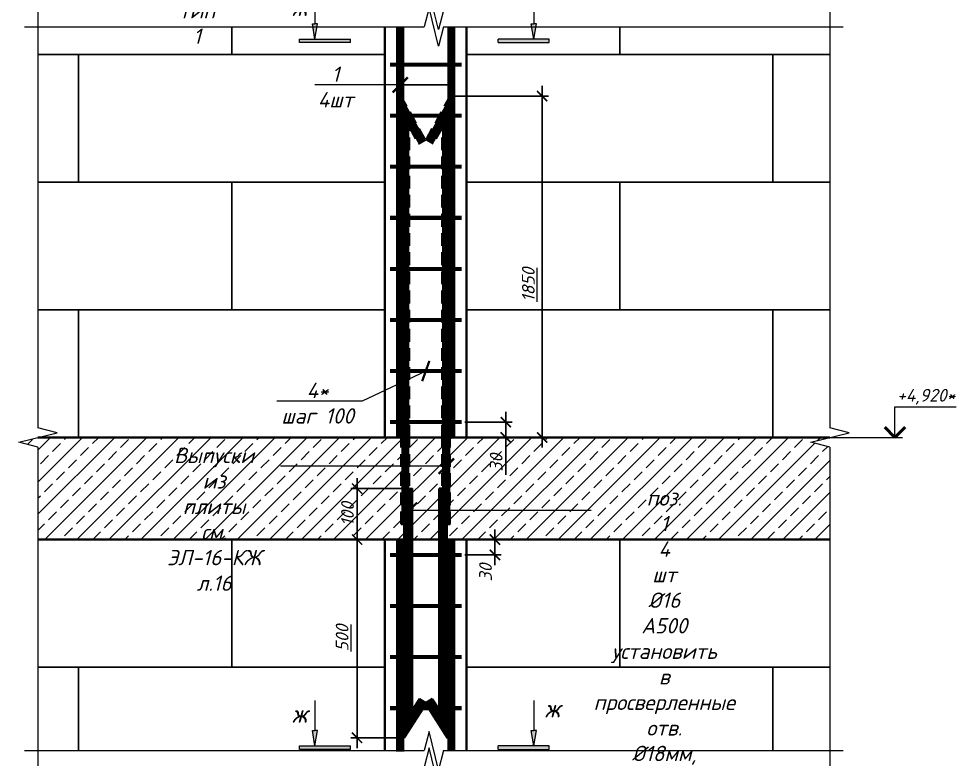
# Model space of a CAD drawing. Header units: millimetres. Extents: x -1807136 to 121189, y 23614 to 410608.
# Drawn here: x 20333 to 22169, y 33532 to 34982 of the extents above; entities that cross this region are included whole.
import ezdxf
from ezdxf import colors
from ezdxf.entities.mleader import LeaderData, LeaderLine
from ezdxf.enums import TextEntityAlignment as Align
from ezdxf.math import Vec2, Vec3

# ---------------------------------------------------------------- set-up
doc = ezdxf.new("R2010")
doc.units = ezdxf.units.MM
doc.header["$PDMODE"] = 3
doc.linetypes.add('DASHED2', pattern=[0.375, 0.25, -0.125])
doc.layers.get('0').update_dxf_attribs({"lineweight": 5})
doc.layers.get('Defpoints').update_dxf_attribs({"lineweight": 0})
for name, color, linetype, lineweight in [('#Dimensions', 7, 'Continuous', 9), ('#Арматура', 152, 'Continuous', 30), ('#Бетон разрез', 22, 'Continuous', 40), ('#Выноски', 7, 'Continuous', 15), ('#Газобетон вид', 150, 'Continuous', 18), ('#разм', 7, 'Continuous', 9), ('A-okno', 7, 'Continuous', 0), ('k_ Размеры', 7, 'Continuous', 15)]:
    doc.layers.add(name, color=color, linetype=linetype, lineweight=lineweight)
doc.layers.add('#Hatch', color=7, linetype='Continuous', lineweight=5, true_color=0x525252)
doc.layers.add('#Арматура вид_2', color=7, linetype='Continuous', lineweight=35, true_color=0x616161)
doc.styles.add('STEP PR', font='isocpeui.ttf')
doc.dimstyles.new('SPDS', dxfattribs={"dimscale": 10, "dimtxt": 2.5, "dimasz": 2, "dimexe": 1.25, "dimexo": 0.625, "dimtad": 1, "dimdec": 0, "dimrnd": 0.001, "dimtxsty": 'STEP PR', "dimblk": 'ARCHTICK', "dimcen": 2.5, "dimdle": 2, "dimclrd": 256, "dimclre": 256, "dimclrt": 7, "dimadec": 0, "dimazin": 2, "dimtfac": 0.75, "dimtdec": 0, "dimtmove": 1, "dimatfit": 3, "dimfxl": 1, "dimtolj": 1, "dimarcsym": 1})

# ---------------------------------------------------------------- blocks, each defined once
blk = doc.blocks.new('_ArchTick')
at = {"color": 0, "linetype": 'ByBlock', "const_width": 0.15}
blk.add_lwpolyline([(-0.5, -0.5), (0.5, 0.5)], dxfattribs=at)
blk = doc.blocks.new('*D323')
at = {"layer": '#Dimensions', "lineweight": -2, "transparency": 16777216}
for p, q in [((21358, 34850.1), (21358, 34141.8)), ((21184.4, 34830.1), (21370.5, 34830.1)), ((21216.4, 34161.8), (21370.5, 34161.8))]:
    blk.add_line(p, q, dxfattribs=at)
at = {"layer": 'Defpoints', "color": 0, "lineweight": 40, "transparency": 16777216}
for p in [(21178.1, 34830.1), (21210.1, 34161.8), (21358, 34161.8)]:
    blk.add_point(p, dxfattribs=at)
at = {"layer": '#Dimensions', "lineweight": -2, "transparency": 16777216, "xscale": 20, "yscale": 20, "zscale": 20}
for p, rotation in [((21358, 34830.1), 90), ((21358, 34161.8), 270)]:
    blk.add_blockref('_ArchTick', p, dxfattribs=dict(at, rotation=rotation))
at = {"layer": '#Dimensions', "transparency": 16777216, "insert": (21331, 34460.8), "char_height": 25, "attachment_point": 5, "rotation": 90, "style": 'STEP PR'}
blk.add_mtext('\\A1;\\L1850', dxfattribs=at)
blk = doc.blocks.new('*U402')
at = {"color": 0, "linetype": 'ByBlock', "lineweight": -2}
for p, q in [((55.213, 0), (55.525, 1.25)), ((55.525, 1.25), (56.15, -1.25)), ((55.213, 0), (0, 0)), ((56.15, -1.25), (56.463, 0)), ((111.676, 0), (56.463, 0))]:
    blk.add_line(p, q, dxfattribs=at)
blk = doc.blocks.new('*U385')
at = {"color": 0, "linetype": 'ByBlock', "lineweight": -2}
for p, q in [((55.213, 0), (55.525, 1.25)), ((55.525, 1.25), (56.15, -1.25)), ((55.213, 0), (0, 0)), ((56.15, -1.25), (56.463, 0)), ((111.676, 0), (56.463, 0))]:
    blk.add_line(p, q, dxfattribs=at)
blk = doc.blocks.new('*U107')
at = {"color": 0, "linetype": 'ByBlock', "lineweight": -2}
for p, q in [((26.107, 0), (26.419, 1.25)), ((26.419, 1.25), (27.044, -1.25)), ((26.107, 0), (0, 0)), ((27.044, -1.25), (27.357, 0)), ((53.463, 0), (27.357, 0))]:
    blk.add_line(p, q, dxfattribs=at)
blk = doc.blocks.new('*D400')
at = {"layer": 'Defpoints', "color": 0, "transparency": 16777216}
for p in [(21088.1, 33961.8), (20995.5, 33573.7), (21088.1, 33573.7)]:
    blk.add_point(p, dxfattribs=at)
at = {"layer": 'k_ Размеры', "lineweight": -2, "transparency": 16777216}
for p, q in [((20995.5, 33981.8), (20995.5, 33553.7)), ((21081.9, 33961.8), (20983, 33961.8)), ((21081.9, 33573.7), (20983, 33573.7))]:
    blk.add_line(p, q, dxfattribs=at)
at = {"layer": 'k_ Размеры', "lineweight": -2, "transparency": 16777216, "xscale": 20, "yscale": 20, "zscale": 20}
for p, rotation in [((20995.5, 33961.8), 90), ((20995.5, 33573.7), 270)]:
    blk.add_blockref('_ArchTick', p, dxfattribs=dict(at, rotation=rotation))
at = {"layer": 'k_ Размеры', "color": 7, "transparency": 16777216, "insert": (20966.2, 33769), "char_height": 25, "attachment_point": 5, "rotation": 90, "style": 'STEP PR'}
blk.add_mtext('\\A1;\\L500', dxfattribs=at)
blk = doc.blocks.new('*D401')
at = {"layer": 'Defpoints', "color": 0, "transparency": 16777216}
for p in [(20995.5, 34061.8), (21104.1, 34061.8), (21088.1, 33961.8)]:
    blk.add_point(p, dxfattribs=at)
at = {"layer": 'k_ Размеры', "lineweight": -2, "transparency": 16777216}
for p, q in [((20995.5, 33941.8), (20995.5, 34081.8)), ((21097.9, 34061.8), (20983, 34061.8)), ((21081.9, 33961.8), (20983, 33961.8))]:
    blk.add_line(p, q, dxfattribs=at)
at = {"layer": 'k_ Размеры', "lineweight": -2, "transparency": 16777216, "xscale": 20, "yscale": 20, "zscale": 20}
for p, rotation in [((20995.5, 34061.8), 90), ((20995.5, 33961.8), 270)]:
    blk.add_blockref('_ArchTick', p, dxfattribs=dict(at, rotation=rotation))
at = {"layer": 'k_ Размеры', "color": 7, "transparency": 16777216, "insert": (20976.7, 34011.8), "char_height": 25, "attachment_point": 5, "rotation": 90, "style": 'STEP PR'}
blk.add_mtext('\\A1;100', dxfattribs=at)
blk = doc.blocks.new('*D403')
at = {"layer": 'Defpoints', "color": 0, "transparency": 16777216}
for p in [(21200.1, 34191.8), (21200.1, 34161.8), (21286.8, 34161.8)]:
    blk.add_point(p, dxfattribs=at)
at = {"layer": 'k_ Размеры', "lineweight": -2, "transparency": 16777216}
for p, q in [((21286.8, 34211.8), (21286.8, 34141.8)), ((21206.4, 34191.8), (21299.3, 34191.8)), ((21206.4, 34161.8), (21299.3, 34161.8)), ((21286.8, 34088.6), (21286.8, 34161.8))]:
    blk.add_line(p, q, dxfattribs=at)
at = {"layer": 'k_ Размеры', "lineweight": -2, "transparency": 16777216, "xscale": 20, "yscale": 20, "zscale": 20}
for p, rotation in [((21286.8, 34191.8), 90), ((21286.8, 34161.8), 270)]:
    blk.add_blockref('_ArchTick', p, dxfattribs=dict(at, rotation=rotation))
at = {"layer": 'k_ Размеры', "color": 7, "transparency": 16777216, "insert": (21268, 34112.3), "char_height": 25, "attachment_point": 5, "rotation": 90, "style": 'STEP PR'}
blk.add_mtext('\\A1;30', dxfattribs=at)
blk = doc.blocks.new('*D405')
at = {"layer": 'Defpoints', "color": 0, "transparency": 16777216}
for p in [(21200.1, 33961.8), (21265.5, 33961.8), (21200.1, 33931.8)]:
    blk.add_point(p, dxfattribs=at)
at = {"layer": 'k_ Размеры', "lineweight": -2, "transparency": 16777216}
for p, q in [((21265.5, 33911.8), (21265.5, 33981.8)), ((21206.4, 33961.8), (21278, 33961.8)), ((21206.4, 33931.8), (21278, 33931.8))]:
    blk.add_line(p, q, dxfattribs=at)
at = {"layer": 'k_ Размеры', "lineweight": -2, "transparency": 16777216, "xscale": 20, "yscale": 20, "zscale": 20}
for p, rotation in [((21265.5, 33961.8), 90), ((21265.5, 33931.8), 270)]:
    blk.add_blockref('_ArchTick', p, dxfattribs=dict(at, rotation=rotation))
at = {"layer": 'k_ Размеры', "color": 7, "transparency": 16777216, "insert": (21247.2, 33897.3), "char_height": 25, "attachment_point": 5, "rotation": 90, "style": 'STEP PR'}
blk.add_mtext('\\A1;30', dxfattribs=at)
blk = doc.blocks.new('*U96')
at = {"layer": '#разм', "ltscale": 100, "elevation": 0}
for points in [[(4577173, -920400), (4578375, -920400)], [(4577173, -921000), (4577173, -920400)], [(4575899, -921000), (4577323, -921000)]]:
    blk.add_lwpolyline(points, dxfattribs=at)
at = {"layer": 'A-okno', "color": 0, "lineweight": 50, "ltscale": 100, "elevation": 0}
for points in [[(4577173, -921000), (4576973, -920800)], [(4577173, -921000), (4577373, -920800)]]:
    blk.add_lwpolyline(points, dxfattribs=at)
at = {"layer": '#разм', "style": 'STEP PR'}
for tag, p in [('ОТМЕТКА', (4577216, -920299)), ('ПРИМЕЧАНИЕ', (4577314, -920711))]:
    blk.add_attdef(tag, p, '', height=250, dxfattribs=at)
blk = doc.blocks.new('*U481')
at = {"ltscale": 100}
h = blk.add_hatch(color=256, dxfattribs=at)
h.dxf.hatch_style = 1
h.paths.add_polyline_path([(1415, 1070), (1365, 1070), (1315, 1070), (1365, 770)])
h = blk.add_hatch(color=256, dxfattribs=at)
h.dxf.hatch_style = 1
h.paths.add_polyline_path([(1665, 700), (1665, 770), (665, 770), (665, 700)])
at = {"linetype": 'Continuous', "ltscale": 100}
for p, q in [((1365, 770), (1315, 1070)), ((1315, 1070), (1365, 1070)), ((1415, 1070), (1365, 1070)), ((1365, 770), (1415, 1070)), ((1665, 770), (665, 770)), ((1665, 700), (1665, 770)), ((665, 700), (1665, 700))]:
    blk.add_line(p, q, dxfattribs=at)
at = {"linetype": 'Continuous', "ltscale": 100, "extrusion": (1, -1e-16, 0), "elevation": 1365}
blk.add_lwpolyline([(1660, 0), (1070, 0)], dxfattribs=at)
at = {"linetype": 'Continuous', "ltscale": 100}
blk.add_lwpolyline([(665, 700), (665, 770)], dxfattribs=at)
at = {"ltscale": 100, "style": 'STEP PR'}
blk.add_attdef('Nh', text='', height=350, dxfattribs=at).set_placement((1799, 1222), align=Align.RIGHT)
blk = doc.blocks.new('*U104')
at = {"ltscale": 100}
h = blk.add_hatch(color=256, dxfattribs=at)
h.dxf.hatch_style = 1
h.paths.add_polyline_path([(-85, 1070), (-35, 1070), (15, 1070), (-35, 770)])
h = blk.add_hatch(color=256, dxfattribs=at)
h.dxf.hatch_style = 1
h.paths.add_polyline_path([(665, 700), (665, 770), (-335, 770), (-335, 700)])
at = {"linetype": 'Continuous', "ltscale": 100}
for p, q in [((-85, 1070), (-35, 1070)), ((-35, 770), (-85, 1070)), ((-35, 770), (15, 1070)), ((15, 1070), (-35, 1070)), ((-335, 700), (-335, 770)), ((-335, 770), (665, 770)), ((665, 700), (-335, 700))]:
    blk.add_line(p, q, dxfattribs=at)
at = {"linetype": 'Continuous', "ltscale": 100, "extrusion": (-1, -1e-16, 0), "elevation": 35}
blk.add_lwpolyline([(-1660, 0), (-1070, 0)], dxfattribs=at)
at = {"linetype": 'Continuous', "ltscale": 100}
blk.add_lwpolyline([(665, 700), (665, 770)], dxfattribs=at)
at = {"ltscale": 100, "style": 'STEP PR'}
blk.add_attdef('Nh', text='', height=350, dxfattribs=at).set_placement((-192, 1222), align=Align.RIGHT)

msp = doc.modelspace()

# ---------------------------------------------------------------- hatches: boundary and pattern name
at = {"layer": '#Hatch'}
h = msp.add_hatch(dxfattribs=at)
h.set_pattern_fill('ANSI33', color=256, scale=7, style=0)
h.paths.add_polyline_path([(21921.7, 34143), (21884.2, 34152.4), (21921.7, 34161.8), (20370.3, 34161.8), (20332.8, 34152.4), (20370.3, 34143), (20370.3, 33961.8), (20750.1, 33961.8), (21050.1, 33961.8), (21921.7, 33961.8)])

# ---------------------------------------------------------------- linework, layer by layer
at = {"layer": '#Арматура'}
for points, const_width in [([(21080.1, 34965.4), (21080.1, 34159.4)], 16), ([(21180.1, 34965.4), (21180.1, 34161.8)], 16), ([(21200.1, 34891.8), (21060.1, 34891.8)], 8), ([(21200.1, 34791.8), (21060.1, 34791.8)], 8), ([(21200.1, 34691.8), (21060.1, 34691.8)], 8), ([(21200.1, 34591.8), (21060.1, 34591.8)], 8), ([(21200.1, 34491.8), (21060.1, 34491.8)], 8), ([(21200.1, 34391.8), (21060.1, 34391.8)], 8), ([(21200.1, 34291.8), (21060.1, 34291.8)], 8), ([(21200.1, 34191.8), (21060.1, 34191.8)], 8), ([(21080.1, 33961.8), (21080.1, 33546.5)], 16), ([(21180.1, 33961.8), (21180.1, 33548.8)], 16), ([(21200.1, 33931.8), (21060.1, 33931.8)], 8), ([(21200.1, 33831.8), (21060.1, 33831.8)], 8), ([(21200.1, 33731.8), (21060.1, 33731.8)], 8), ([(21200.1, 33631.8), (21060.1, 33631.8)], 8)]:
    msp.add_lwpolyline(points, dxfattribs=dict(at, const_width=const_width))
at = {"layer": '#Арматура', "linetype": 'DASHED2', "ltscale": 100}
for points in [[(21098.1, 34161.8), (21098.1, 34768.3), (21115.6, 34736.9), (21129.6, 34744.6), (21082.1, 34830.1), (21082.1, 34161.8)], [(21162.1, 34161.8), (21162.1, 34768.3), (21144.7, 34736.9), (21130.7, 34744.6), (21178.1, 34830.1), (21178.1, 34161.8)]]:
    msp.add_lwpolyline(points, close=True, dxfattribs=at)
for points in [[(21082.1, 33991.8), (21082.1, 34161.8)], [(21098.1, 33991.8), (21098.1, 34161.8)], [(21162.1, 33991.8), (21162.1, 34161.8)], [(21178.1, 33991.8), (21178.1, 34161.8)], [(21082.1, 33991.8), (21098.1, 33991.8)], [(21162.1, 33991.8), (21178.1, 33991.8)], [(21178.1, 33991.8), (21162.1, 33991.8)]]:
    msp.add_lwpolyline(points, dxfattribs=at)
at = {"layer": '#Арматура', "ltscale": 100}
for points in [[(21088.1, 34061.8), (21104.1, 34061.8)], [(21131.2, 33641.7), (21088.1, 33573.7), (21088.1, 34061.8)], [(21117.6, 33650.3), (21104.1, 33628.9), (21104.1, 34061.8)], [(21129.1, 33641.7), (21172.1, 33573.7), (21172.1, 34061.8)], [(21142.6, 33650.3), (21156.1, 33628.9), (21156.1, 34061.8)], [(21172.1, 34061.8), (21156.1, 34061.8)], [(21117.6, 33650.3), (21131.2, 33641.7)], [(21142.6, 33650.3), (21129.1, 33641.7)]]:
    msp.add_lwpolyline(points, dxfattribs=at)
at = {"layer": '#Арматура вид_2', "linetype": 'DASHED2', "ltscale": 100, "const_width": 16}
for points in [[(21090.1, 33991.8), (21090.1, 34799.2), (21122.6, 34740.8)], [(21170.1, 33991.8), (21170.1, 34799.2), (21137.7, 34740.8)]]:
    msp.add_lwpolyline(points, dxfattribs=at)
at = {"layer": '#Арматура вид_2', "ltscale": 100, "const_width": 16}
for points in [[(21124.4, 33646), (21096.1, 33601.3), (21096.1, 34061.8)], [(21135.9, 33646), (21164.1, 33601.3), (21164.1, 34061.8)]]:
    msp.add_lwpolyline(points, dxfattribs=at)
at = {"layer": '#Бетон разрез'}
for points in [[(21050.1, 34965.4), (21050.1, 34161.8)], [(21210.1, 34965.4), (21210.1, 34161.8)], [(20370.3, 34161.8), (21921.7, 34161.8)], [(21050.1, 34161.8), (21210.1, 34161.8)], [(20370.3, 33961.8), (21921.7, 33961.8)], [(21050.1, 33961.8), (21050.1, 33548.8)], [(21210.1, 33961.8), (21210.1, 33548.8)]]:
    msp.add_lwpolyline(points, dxfattribs=at)
at = {"layer": '#Газобетон вид'}
for points in [[(20370.3, 34911.8), (20750.1, 34911.8), (20750.1, 34965.4)], [(20750.1, 34965.4), (20750.1, 34911.8), (21050.1, 34911.8)], [(21510.1, 34965.4), (21510.1, 34911.8), (21210.1, 34911.8)], [(21921.7, 34911.8), (21510.1, 34911.8), (21510.1, 34965.4)], [(20370.3, 34661.8), (20450.1, 34661.8), (20450.1, 34911.8), (20370.3, 34911.8)], [(21921.7, 34661.8), (21810.1, 34661.8), (21810.1, 34911.8), (21921.7, 34911.8)], [(20370.3, 34411.8), (20750.1, 34411.8), (20750.1, 34661.8), (20370.3, 34661.8)], [(21050.1, 34661.8), (20750.1, 34661.8), (20750.1, 34411.8), (21050.1, 34411.8)], [(21210.1, 34661.8), (21510.1, 34661.8), (21510.1, 34411.8), (21210.1, 34411.8)], [(21921.7, 34411.8), (21510.1, 34411.8), (21510.1, 34661.8), (21921.7, 34661.8)], [(20370.3, 34161.8), (20450.1, 34161.8), (20450.1, 34411.8), (20370.3, 34411.8)], [(21911.2, 34161.8), (21810.1, 34161.8), (21810.1, 34411.8), (21921.7, 34411.8)], [(20370.3, 34161.8), (21921.7, 34161.8)], [(20370.3, 33711.8), (20750.1, 33711.8), (20750.1, 33961.8), (20370.3, 33961.8)], [(21050.1, 33961.8), (20750.1, 33961.8), (20750.1, 33711.8), (21050.1, 33711.8)], [(21210.1, 33961.8), (21510.1, 33961.8), (21510.1, 33711.8), (21210.1, 33711.8)], [(21921.7, 33711.8), (21510.1, 33711.8), (21510.1, 33961.8), (21921.7, 33961.8)], [(20450.1, 33548.8), (20450.1, 33711.8), (20370.3, 33711.8)], [(21050.1, 33548.8), (21050.1, 33711.8), (20450.1, 33711.8), (20450.1, 33548.8)], [(21210.1, 33548.8), (21210.1, 33711.8), (21810.1, 33711.8), (21810.1, 33548.8)], [(21810.1, 33548.8), (21810.1, 33711.8), (21921.7, 33711.8)]]:
    msp.add_lwpolyline(points, dxfattribs=at)
for points in [[(20450.1, 34661.8), (21050.1, 34661.8), (21050.1, 34911.8), (20450.1, 34911.8)], [(21810.1, 34661.8), (21210.1, 34661.8), (21210.1, 34911.8), (21810.1, 34911.8)], [(20450.1, 34161.8), (21050.1, 34161.8), (21050.1, 34411.8), (20450.1, 34411.8)], [(21810.1, 34161.8), (21210.1, 34161.8), (21210.1, 34411.8), (21810.1, 34411.8)]]:
    msp.add_lwpolyline(points, close=True, dxfattribs=at)

# ---------------------------------------------------------------- block references
at = {"layer": '#Dimensions', "xscale": 0.1, "yscale": 0.1, "zscale": 0.1}
msp.add_blockref('*U96', (-435668.2, 126261.8, 0), dxfattribs=at).add_auto_attribs({'ОТМЕТКА': '+4,920*'})
at = {"xscale": -30, "yscale": -30, "zscale": -30, "rotation": 270}
for name, p in [('*U402', (20370.3, 32486.6)), ('*U385', (21921.7, 32486.6))]:
    msp.add_blockref(name, p, dxfattribs=at)
at = {"xscale": -30, "yscale": -30, "zscale": -30}
for p in [(21947.9, 34997.7), (21947.9, 34965.4), (21947.9, 33548.8), (21947.9, 33516.5)]:
    msp.add_blockref('*U107', p, dxfattribs=at)
at = {"xscale": 0.1, "yscale": 0.1, "zscale": 0.1}
for p in [(20916.4, 34864.8), (20916.4, 33481)]:
    msp.add_blockref('*U104', p, dxfattribs=at).add_auto_attribs({'Nh': 'ж'})
ref = msp.add_blockref('*U481', (21205.2, 34864.8), dxfattribs=dict(xscale=0.1, yscale=0.1, zscale=0.1))
ref.add_attrib('Nh', 'ж', dxfattribs={"ltscale": 100, "height": 35, "style": 'STEP PR'}).set_placement((21392.4, 34997.5), align=Align.RIGHT)
ref = msp.add_blockref('*U481', (21205.2, 33481), dxfattribs=dict(xscale=0.1, yscale=0.1, zscale=0.1))
ref.add_attrib('Nh', 'ж', dxfattribs={"ltscale": 100, "height": 35, "style": 'STEP PR'}).set_placement((21392.4, 33613.6), align=Align.RIGHT)

# ---------------------------------------------------------------- dimensions: what is measured, and where the dimension line sits
at = {"layer": '#Dimensions'}
dim = msp.add_linear_dim(base=(21358, 34161.8), p1=(21178.1, 34830.1), p2=(21210.1, 34161.8), angle=90, text='%%U1850', dimstyle='SPDS', override={"dimgap": 1.2, "dimrnd": 5, "dimblk1": 'ArchTick', "dimblk2": 'ArchTick', "dimsah": 1, "dimclrt": 256}, dxfattribs=at)
dim.commit()
dim.dimension.update_dxf_attribs({"geometry": '*D323', "text_midpoint": (21358, 34460.8), "dimtype": 160})
at = {"layer": 'k_ Размеры'}
for base, p1, p2, picture, middle in [((21286.8, 34161.8), (21200.1, 34191.8), (21200.1, 34161.8), '*D403', (21286.8, 34112.3)), ((21265.5, 33961.8), (21200.1, 33931.8), (21200.1, 33961.8), '*D405', (21266, 33897.3))]:
    dim = msp.add_linear_dim(base=base, p1=p1, p2=p2, angle=90, dimstyle='SPDS', dxfattribs=at)
    dim.commit()
    dim.dimension.update_dxf_attribs({"geometry": picture, "text_midpoint": middle, "dimtype": 160})
dim = msp.add_linear_dim(base=(20995.5, 34061.8), p1=(21088.1, 33961.8), p2=(21104.1, 34061.8), angle=90, dimstyle='SPDS', dxfattribs=at)
dim.commit()
dim.dimension.update_dxf_attribs({"geometry": '*D401', "text_midpoint": (20976.7, 34011.8)})
dim = msp.add_linear_dim(base=(20995.5, 33573.7), p1=(21088.1, 33961.8), p2=(21088.1, 33573.7), angle=90, text='%%U500', dimstyle='SPDS', dxfattribs=at)
dim.commit()
dim.dimension.update_dxf_attribs({"geometry": '*D400', "text_midpoint": (20987.5, 33769), "dimtype": 160})

# ---------------------------------------------------------------- leaders
at = {"layer": '#Dimensions'}
ml = msp.add_multileader_mtext('Standard', dxfattribs=at)
ml.set_content('\\A1;Железобетонный \\Pсердечник тип 1               ', color=256, style='STEP PR')
ml.set_leader_properties(color=256, linetype='ByLayer', lineweight=-1)
ml.build(insert=Vec2(0, 0))
ml.multileader.update_dxf_attribs({"text_left_attachment_type": 6, "text_right_attachment_type": 6, "dogleg_length": 0, "arrow_head_size": 30, "scale": 0.1})
ctx = ml.context
ctx.base_point, ctx.scale, ctx.char_height, ctx.arrow_head_size, ctx.landing_gap_size, ctx.plane_origin = Vec3(20509.6, 35073.3), 0.1, 30, 30, 12.5, Vec3(23137.5, 33709)
ctx.left_attachment, ctx.right_attachment, ctx.text_align_type = 6, 6, 1
notes = []
notes.append((ctx, [(1, (1, 1, 0), (20854.6, 35073.3), (-1, 0), 0, [(1, [(21052, 35048.8)], 0, [])])]))
ctx.mtext.insert, ctx.mtext.rotation, ctx.mtext.width, ctx.mtext.defined_height, ctx.mtext.alignment, ctx.mtext.flow_direction = Vec3(20682.1, 35112.3), 6.283185, 410.366, 77, 2, 5
at = {"layer": '#Выноски'}
ml = msp.add_multileader_mtext('Standard', dxfattribs=at)
ml.set_content('\\A1;1\\P4шт', color=256, style='STEP PR')
ml.set_leader_properties(color=256, linetype='ByLayer', lineweight=-1)
ml.set_arrow_properties(name='ARCHTICK')
ml.build(insert=Vec2(0, 0))
ml.multileader.update_dxf_attribs({"text_left_attachment_type": 6, "text_right_attachment_type": 6, "dogleg_length": 0, "arrow_head_size": 30, "scale": 0.1})
ctx = ml.context
ctx.base_point, ctx.scale, ctx.char_height, ctx.arrow_head_size, ctx.landing_gap_size, ctx.plane_origin = Vec3(20902.5, 34852), 0.1, 30, 30, 12.5, Vec3(22377, 33836.1)
ctx.left_attachment, ctx.right_attachment, ctx.text_align_type = 6, 6, 1
notes.append((ctx, [(1, (1, 1, 0), (21004.1, 34852), (-1, 0), 0, [(1, [(21080.1, 34852), (21180.1, 34852)], 0, [])])]))
ctx.mtext.insert, ctx.mtext.rotation, ctx.mtext.alignment, ctx.mtext.flow_direction = Vec3(20953.3, 34888), 6.283185, 2, 5
ml = msp.add_multileader_mtext('Standard', dxfattribs=at)
ml.set_content('\\A1;4*\\Pшаг 100', color=256, style='STEP PR')
ml.set_leader_properties(color=256, linetype='ByLayer', lineweight=-1)
ml.set_arrow_properties(name='ARCHTICK')
ml.build(insert=Vec2(0, 0))
ml.multileader.update_dxf_attribs({"text_left_attachment_type": 6, "text_right_attachment_type": 6, "dogleg_length": 0, "arrow_head_size": 30, "scale": 0.1})
ctx = ml.context
ctx.base_point, ctx.scale, ctx.char_height, ctx.arrow_head_size, ctx.landing_gap_size, ctx.plane_origin = Vec3(20830.9, 34232.9), 0.1, 30, 30, 12.5, Vec3(22484.8, 33216.9)
ctx.left_attachment, ctx.right_attachment, ctx.text_align_type = 6, 6, 1
notes.append((ctx, [(1, (1, 1, 0), (21005.6, 34232.9), (-1, 0), 0, [(0, [(21130.1, 34291.8)], 0, [])])]))
ctx.mtext.insert, ctx.mtext.rotation, ctx.mtext.alignment, ctx.mtext.flow_direction = Vec3(20918.2, 34268.9), 6.283185, 2, 5
ml = msp.add_multileader_mtext('Standard', dxfattribs=at)
ml.set_content('\\A1;Выпуски из плиты\\Pсм. ЭЛ-16-КЖ л.16', color=256, style='STEP PR')
ml.set_leader_properties(color=256, linetype='ByLayer', lineweight=-1)
ml.set_arrow_properties(name='ARCHTICK')
ml.build(insert=Vec2(0, 0))
ml.multileader.update_dxf_attribs({"text_left_attachment_type": 6, "text_right_attachment_type": 6, "dogleg_length": 0, "arrow_head_size": 30, "scale": 0.1})
ctx = ml.context
ctx.base_point, ctx.scale, ctx.char_height, ctx.arrow_head_size, ctx.landing_gap_size, ctx.plane_origin = Vec3(20527.4, 34105.6), 0.1, 30, 30, 12.5, Vec3(21948.2, 32228.6)
ctx.left_attachment, ctx.right_attachment, ctx.text_align_type = 6, 6, 1
notes.append((ctx, [(1, (1, 1, 0), (20903.6, 34105.6), (-1, 0), 0, [(0, [(21170.6, 34105.6), (21089, 34105.6)], 0, [])])]))
ctx.mtext.insert, ctx.mtext.rotation, ctx.mtext.width, ctx.mtext.alignment, ctx.mtext.flow_direction = Vec3(20715.5, 34141.6), 6.283185, 451.659, 2, 5
ml = msp.add_multileader_mtext('Standard', dxfattribs=at)
ml.set_content('\\A1;поз. 1  4 шт\\P%%C16 A500\\Pустановить в просверленные отв. %%C18мм, на ц-п. растворе', color=256, style='STEP PR')
ml.set_leader_properties(color=256, linetype='ByLayer', lineweight=-1)
ml.set_arrow_properties(name='ARCHTICK')
ml.build(insert=Vec2(0, 0))
ml.multileader.update_dxf_attribs({"text_left_attachment_type": 6, "text_right_attachment_type": 6, "dogleg_length": 0, "arrow_head_size": 30, "scale": 0.1})
ctx = ml.context
ctx.base_point, ctx.scale, ctx.char_height, ctx.arrow_head_size, ctx.landing_gap_size, ctx.plane_origin = Vec3(21396.3, 34019.2), 0.1, 30, 30, 12.5, Vec3(22526.1, 32142.2)
ctx.left_attachment, ctx.right_attachment, ctx.text_align_type = 6, 6, 1
notes.append((ctx, [(0, (1, 1, 0), (21396.3, 34019.2), (1, 0), 0, [(1, [(21098.1, 34019.2), (21164.1, 34019.2)], 0, [])])]))
ctx.mtext.insert, ctx.mtext.rotation, ctx.mtext.width, ctx.mtext.alignment, ctx.mtext.flow_direction = Vec3(21597.3, 34058.2), 6.283185, 451.659, 2, 5
for ctx, leaders in notes:
    for number, flags, end, landing, length, lines in leaders:
        leader = LeaderData()
        leader.index, (leader.has_last_leader_line, leader.has_dogleg_vector, leader.attachment_direction) = number, flags
        leader.last_leader_point, leader.dogleg_vector, leader.dogleg_length = Vec3(end), Vec3(landing), length
        for number, points, colour, breaks in lines:
            line = LeaderLine()
            line.index, line.vertices, line.color, line.breaks = number, Vec3.list(points), colors.encode_raw_color(colour), breaks
            leader.lines.append(line)
        ctx.leaders.append(leader)

doc.saveas('drawing.dxf')
